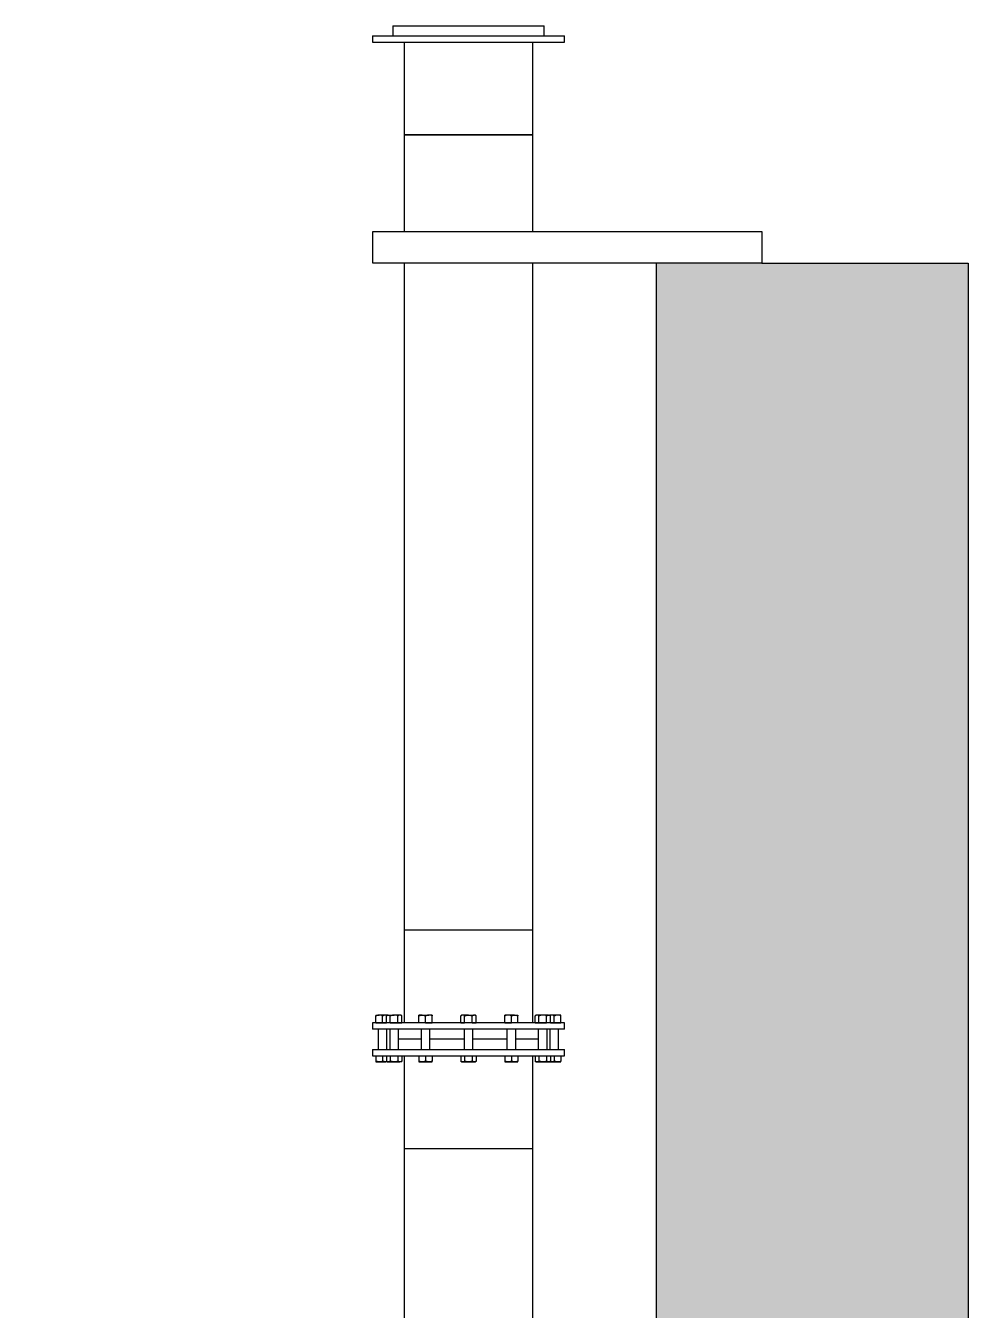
# Model space of a CAD drawing. Header units: inches. Extents: x 0.9 to 37.1, y -8.4 to 11.7.
# Drawn here: x 23.203 to 24.175, y 8.592 to 9.916 of the extents above; entities that cross this region are included whole.
import ezdxf

# ---------------------------------------------------------------- set-up
doc = ezdxf.new("R2010")
doc.units = ezdxf.units.IN
doc.header["$MEASUREMENT"] = 0

msp = doc.modelspace()

# ---------------------------------------------------------------- hatches: boundary and pattern name
h = msp.add_hatch()
h.set_pattern_fill('AR-CONC', color=256, scale=0.01)
h.set_pattern_definition([(50, (0, 0), (0.07172602, -0.00627521), [0.0075, -0.0825]), (355, (0, 0), (-0.01387513, 0.07521921), [0.006, -0.066]), (100.45144, (0.00598, -0.00052), (0.05785088, 0.068944), [0.00637402, -0.07011421]), (46.1842, (0, 0.02), (0.10672413, -0.01655193), [0.01125, -0.12375]), (96.63564, (0.00889, 0.01862), (0.0934662, 0.09741186), [0.00956103, -0.10517138]), (351.18416, (0, 0.02), (0.0934662, 0.09741186), [0.009, -0.099]), (21, (0.01, 0.015), (0.0596907, -0.04026189), [0.0075, -0.0825]), (326, (0.01, 0.015), (0.02433153, 0.072515), [0.006, -0.066]), (71.45144, (0.014974, 0.011645), (0.08402224, 0.03225312), [0.00637402, -0.07011421]), (37.5, (0, 0), (0.001215986, 0.033289385), [0, -0.0652, 0, -0.067, 0, -0.06625]), (7.5, (0, 0), (0.026306954, 0.03944117), [0, -0.0382, 0, -0.0637, 0, -0.02525]), (327.5, (-0.0223, 0), (0.053382244, -0.002255487), [0, -0.025, 0, -0.078, 0, -0.1035]), (317.5, (-0.0323, 0), (0.05831862, 0.0100105), [0, -0.0325, 0, -0.0518, 0, -0.0735])])
h.paths.add_polyline_path([(24.1749, 9.6714), (23.9618, 9.6714), (23.8533, 9.6714), (23.8533, 7.4945), (23.8533, 7.4841), (23.8533, 7.3697), (23.8533, 7.3649), (23.8485, 7.3649), (23.4702, 7.3649), (23.2027, 7.3649), (23.2027, 7.267), (24.1749, 7.267)])

# ---------------------------------------------------------------- linework, layer by layer
at = {"color": 7, "linetype": 'Continuous', "lineweight": 25}
for p, q in [((23.5812, 9.9163), (23.5812, 9.9059)), ((23.5812, 9.9163), (23.6593, 9.9163)), ((23.6593, 9.9163), (23.7374, 9.9163)), ((23.7374, 9.9059), (23.7374, 9.9163)), ((23.5604, 9.9059), (23.5604, 9.8993)), ((23.5604, 9.9059), (23.6593, 9.9059)), ((23.5604, 9.8993), (23.6593, 9.8993)), ((23.5929, 9.8993), (23.5929, 9.8038)), ((23.6593, 9.9059), (23.7583, 9.9059)), ((23.6593, 9.8993), (23.7583, 9.8993)), ((23.7257, 9.8038), (23.7257, 9.8993)), ((23.7583, 9.8993), (23.7583, 9.9059)), ((23.5929, 9.8038), (23.5929, 9.704)), ((23.5929, 9.8038), (23.6593, 9.8038)), ((23.7257, 9.8038), (23.5929, 9.8038)), ((23.6593, 9.8038), (23.7257, 9.8038)), ((23.7257, 9.704), (23.7257, 9.8038)), ((23.5929, 9.6714), (23.5929, 8.9836)), ((23.7257, 8.9836), (23.7257, 9.6714)), ((23.5929, 8.9836), (23.5929, 8.888)), ((23.6593, 8.9836), (23.5929, 8.9836)), ((23.7257, 8.9836), (23.5929, 8.9836)), ((23.7257, 8.9836), (23.6593, 8.9836)), ((23.7257, 8.888), (23.7257, 8.9836)), ((23.5639, 8.8961), (23.5674, 8.8961)), ((23.5639, 8.8882), (23.5639, 8.8952)), ((23.5742, 8.8961), (23.5674, 8.8961)), ((23.5708, 8.8882), (23.5708, 8.8952)), ((23.5758, 8.8961), (23.5742, 8.8961)), ((23.5758, 8.8961), (23.5748, 8.8952)), ((23.5748, 8.8882), (23.5748, 8.8952)), ((23.5767, 8.8961), (23.5758, 8.8961)), ((23.5767, 8.8961), (23.5826, 8.8961)), ((23.5787, 8.8882), (23.5787, 8.8952)), ((23.5886, 8.8961), (23.5826, 8.8961)), ((23.5866, 8.8882), (23.5866, 8.8952)), ((23.5895, 8.8961), (23.5886, 8.8961)), ((23.5905, 8.8952), (23.5895, 8.8961)), ((23.5905, 8.8882), (23.5905, 8.8952)), ((23.6116, 8.8961), (23.6082, 8.8961)), ((23.6082, 8.8882), (23.6082, 8.8952)), ((23.6116, 8.8961), (23.6185, 8.8961)), ((23.6151, 8.8882), (23.6151, 8.8952)), ((23.6219, 8.8961), (23.6185, 8.8961)), ((23.6219, 8.8882), (23.6219, 8.8952)), ((23.6525, 8.8961), (23.6514, 8.8952)), ((23.6514, 8.8882), (23.6514, 8.8952)), ((23.6534, 8.8961), (23.6525, 8.8961)), ((23.6593, 8.8961), (23.6534, 8.8961)), ((23.6554, 8.8882), (23.6554, 8.8952)), ((23.6593, 8.8961), (23.6652, 8.8961)), ((23.6633, 8.8882), (23.6633, 8.8952)), ((23.6662, 8.8961), (23.6652, 8.8961)), ((23.6672, 8.8952), (23.6662, 8.8961)), ((23.6672, 8.8882), (23.6672, 8.8952)), ((23.7002, 8.8961), (23.6968, 8.8961)), ((23.6968, 8.8882), (23.6968, 8.8952)), ((23.707, 8.8961), (23.7002, 8.8961)), ((23.7036, 8.8882), (23.7036, 8.8952)), ((23.707, 8.8961), (23.7104, 8.8961)), ((23.7104, 8.8882), (23.7104, 8.8952)), ((23.7292, 8.8961), (23.7281, 8.8952)), ((23.7281, 8.8882), (23.7281, 8.8952)), ((23.7301, 8.8961), (23.7292, 8.8961)), ((23.736, 8.8961), (23.7301, 8.8961)), ((23.7321, 8.8882), (23.7321, 8.8952)), ((23.7419, 8.8961), (23.736, 8.8961)), ((23.7399, 8.8882), (23.7399, 8.8952)), ((23.7419, 8.8961), (23.7428, 8.8961)), ((23.7439, 8.8952), (23.7428, 8.8961)), ((23.7444, 8.8961), (23.7428, 8.8961)), ((23.7444, 8.8961), (23.743, 8.8959)), ((23.7439, 8.8882), (23.7439, 8.8952)), ((23.7513, 8.8961), (23.7444, 8.8961)), ((23.7479, 8.8882), (23.7479, 8.8952)), ((23.7547, 8.8961), (23.7513, 8.8961)), ((23.7547, 8.8882), (23.7547, 8.8952)), ((23.5604, 8.888), (23.5604, 8.8815)), ((23.7583, 8.888), (23.5604, 8.888)), ((23.7583, 8.8815), (23.5604, 8.8815)), ((23.5639, 8.8882), (23.5639, 8.888)), ((23.5639, 8.8882), (23.5674, 8.8882)), ((23.5662, 8.8815), (23.5662, 8.8606)), ((23.5674, 8.8882), (23.5708, 8.8882)), ((23.5708, 8.8882), (23.5742, 8.8882)), ((23.5742, 8.8882), (23.5748, 8.8882)), ((23.5767, 8.8882), (23.5748, 8.8882)), ((23.5753, 8.8606), (23.5753, 8.8815)), ((23.5758, 8.8882), (23.5758, 8.888)), ((23.5787, 8.8882), (23.5767, 8.8882)), ((23.5781, 8.8815), (23.5781, 8.8606)), ((23.5787, 8.8882), (23.5826, 8.8882)), ((23.5826, 8.8882), (23.5866, 8.8882)), ((23.5866, 8.8882), (23.5886, 8.8882)), ((23.5872, 8.8606), (23.5872, 8.8815)), ((23.5886, 8.8882), (23.5905, 8.8882)), ((23.5895, 8.888), (23.5895, 8.8882)), ((23.6082, 8.8882), (23.6082, 8.888)), ((23.6116, 8.8882), (23.6082, 8.8882)), ((23.6105, 8.8815), (23.6105, 8.8606)), ((23.6151, 8.8882), (23.6116, 8.8882)), ((23.6151, 8.8882), (23.6185, 8.8882)), ((23.6185, 8.8882), (23.6219, 8.8882)), ((23.6196, 8.8606), (23.6196, 8.8815)), ((23.6219, 8.888), (23.6219, 8.8882)), ((23.6514, 8.8882), (23.6534, 8.8882)), ((23.6525, 8.8882), (23.6525, 8.888)), ((23.6534, 8.8882), (23.6554, 8.8882)), ((23.6548, 8.8815), (23.6548, 8.8606)), ((23.6593, 8.8882), (23.6554, 8.8882)), ((23.6633, 8.8882), (23.6593, 8.8882)), ((23.6633, 8.8882), (23.6652, 8.8882)), ((23.6639, 8.8606), (23.6639, 8.8815)), ((23.6652, 8.8882), (23.6672, 8.8882)), ((23.6662, 8.888), (23.6662, 8.8882)), ((23.6968, 8.8882), (23.6968, 8.888)), ((23.6968, 8.8882), (23.7002, 8.8882)), ((23.699, 8.8815), (23.699, 8.8606)), ((23.7002, 8.8882), (23.7036, 8.8882)), ((23.707, 8.8882), (23.7036, 8.8882)), ((23.7104, 8.8882), (23.707, 8.8882)), ((23.7082, 8.8606), (23.7082, 8.8815)), ((23.7104, 8.888), (23.7104, 8.8882)), ((23.7281, 8.8882), (23.7301, 8.8882)), ((23.7292, 8.8882), (23.7292, 8.888)), ((23.7301, 8.8882), (23.7321, 8.8882)), ((23.7314, 8.8815), (23.7314, 8.8606)), ((23.7321, 8.8882), (23.736, 8.8882)), ((23.736, 8.8882), (23.7399, 8.8882)), ((23.7419, 8.8882), (23.7399, 8.8882)), ((23.7406, 8.8606), (23.7406, 8.8815)), ((23.7439, 8.8882), (23.7419, 8.8882)), ((23.7428, 8.888), (23.7428, 8.8882)), ((23.7433, 8.8815), (23.7433, 8.8606)), ((23.7439, 8.8882), (23.7444, 8.8882)), ((23.7444, 8.8882), (23.7479, 8.8882)), ((23.7479, 8.8882), (23.7513, 8.8882)), ((23.7513, 8.8882), (23.7547, 8.8882)), ((23.7524, 8.8606), (23.7524, 8.8815)), ((23.7547, 8.888), (23.7547, 8.8882)), ((23.7583, 8.8815), (23.7583, 8.888)), ((23.6105, 8.8711), (23.5872, 8.8711)), ((23.6548, 8.8711), (23.6196, 8.8711)), ((23.699, 8.8711), (23.6639, 8.8711)), ((23.7314, 8.8711), (23.7082, 8.8711)), ((23.5604, 8.8606), (23.5604, 8.8541)), ((23.5604, 8.8606), (23.7583, 8.8606)), ((23.5604, 8.8541), (23.7583, 8.8541)), ((23.5639, 8.8541), (23.5639, 8.8485)), ((23.5708, 8.8541), (23.5708, 8.8485)), ((23.5748, 8.8541), (23.5748, 8.8485)), ((23.5787, 8.8541), (23.5787, 8.8485)), ((23.5866, 8.8541), (23.5866, 8.8485)), ((23.5905, 8.8541), (23.5905, 8.8485)), ((23.5929, 8.8541), (23.5929, 8.7586)), ((23.6082, 8.8541), (23.6082, 8.8485)), ((23.6151, 8.8541), (23.6151, 8.8485)), ((23.6219, 8.8541), (23.6219, 8.8485)), ((23.6514, 8.8541), (23.6514, 8.8485)), ((23.6554, 8.8541), (23.6554, 8.8485)), ((23.6633, 8.8541), (23.6633, 8.8485)), ((23.6672, 8.8541), (23.6672, 8.8485)), ((23.6968, 8.8541), (23.6968, 8.8485)), ((23.7036, 8.8541), (23.7036, 8.8485)), ((23.7104, 8.8541), (23.7104, 8.8485)), ((23.7257, 8.7586), (23.7257, 8.8541)), ((23.7281, 8.8541), (23.7281, 8.8485)), ((23.7321, 8.8541), (23.7321, 8.8485)), ((23.7399, 8.8541), (23.7399, 8.8485)), ((23.7439, 8.8541), (23.7439, 8.8485)), ((23.7479, 8.8541), (23.7479, 8.8485)), ((23.7547, 8.8541), (23.7547, 8.8485)), ((23.7583, 8.8541), (23.7583, 8.8606)), ((23.5639, 8.8478), (23.5674, 8.8478)), ((23.5674, 8.8478), (23.5742, 8.8478)), ((23.5756, 8.848), (23.5742, 8.8478)), ((23.5758, 8.8478), (23.5742, 8.8478)), ((23.5748, 8.8485), (23.5758, 8.8478)), ((23.5758, 8.8478), (23.5767, 8.8478)), ((23.5767, 8.8478), (23.5826, 8.8478)), ((23.5826, 8.8478), (23.5886, 8.8478)), ((23.5895, 8.8478), (23.5886, 8.8478)), ((23.5895, 8.8478), (23.5905, 8.8485)), ((23.6082, 8.8478), (23.6116, 8.8478)), ((23.6116, 8.8478), (23.6185, 8.8478)), ((23.6185, 8.8478), (23.6219, 8.8478)), ((23.6514, 8.8485), (23.6525, 8.8478)), ((23.6525, 8.8478), (23.6534, 8.8478)), ((23.6534, 8.8478), (23.6593, 8.8478)), ((23.6593, 8.8478), (23.6652, 8.8478)), ((23.6652, 8.8478), (23.6662, 8.8478)), ((23.6662, 8.8478), (23.6672, 8.8485)), ((23.6968, 8.8478), (23.7002, 8.8478)), ((23.7002, 8.8478), (23.707, 8.8478)), ((23.707, 8.8478), (23.7104, 8.8478)), ((23.7281, 8.8485), (23.7292, 8.8478)), ((23.7292, 8.8478), (23.7301, 8.8478)), ((23.7301, 8.8478), (23.736, 8.8478)), ((23.736, 8.8478), (23.7419, 8.8478)), ((23.7419, 8.8478), (23.7428, 8.8478)), ((23.7428, 8.8478), (23.7439, 8.8485)), ((23.7428, 8.8478), (23.7444, 8.8478)), ((23.7444, 8.8478), (23.7513, 8.8478)), ((23.7513, 8.8478), (23.7547, 8.8478)), ((23.5929, 8.7586), (23.5929, 7.9384)), ((23.5929, 8.7586), (23.7257, 8.7586)), ((23.7257, 7.9384), (23.7257, 8.7586))]:
    msp.add_line(p, q, dxfattribs=at)
for p, q in [((23.5606, 9.6714), (23.5606, 9.704)), ((23.5606, 9.704), (23.5929, 9.704)), ((23.5929, 9.704), (23.9618, 9.704)), ((23.9618, 9.704), (23.9618, 9.6714)), ((23.5929, 9.6714), (23.5606, 9.6714)), ((23.9618, 9.6714), (23.5929, 9.6714)), ((23.8533, 7.4945), (23.8533, 9.6714)), ((23.9618, 9.6714), (24.1749, 9.6714)), ((24.1749, 9.6714), (24.1749, 7.267))]:
    msp.add_line(p, q)
for points, knots in [([(23.5674, 8.8961), (23.5669, 8.896), (23.5659, 8.896), (23.5648, 8.8956), (23.5641, 8.8953), (23.5639, 8.8952)], [0, 0, 0, 0, 0.406045, 0.826762, 1, 1, 1, 1]), ([(23.5639, 8.8961), (23.5639, 8.8961), (23.5639, 8.8961), (23.5639, 8.8959), (23.5639, 8.8956), (23.5639, 8.8953), (23.5639, 8.8952)], [0, 0, 0, 0, 0.066254, 0.434887, 0.81404, 1, 1, 1, 1]), ([(23.5708, 8.8952), (23.5703, 8.8954), (23.5692, 8.8959), (23.568, 8.8961), (23.5674, 8.8961), (23.5674, 8.8961)], [0, 0, 0, 0, 0.484195, 0.986027, 1, 1, 1, 1]), ([(23.5742, 8.8961), (23.5737, 8.896), (23.5727, 8.896), (23.5716, 8.8956), (23.571, 8.8953), (23.5708, 8.8952)], [0, 0, 0, 0, 0.406045, 0.826762, 1, 1, 1, 1]), ([(23.5756, 8.8959), (23.5751, 8.896), (23.5747, 8.8961), (23.5742, 8.8961), (23.5742, 8.8961)], [0, 0, 0, 0, 0.964532, 1, 1, 1, 1]), ([(23.5748, 8.8952), (23.5749, 8.8953), (23.5753, 8.8956), (23.576, 8.896), (23.5765, 8.896), (23.5767, 8.8961)], [0, 0, 0, 0, 0.265471, 0.628079, 1, 1, 1, 1]), ([(23.5767, 8.8961), (23.5768, 8.8961), (23.5771, 8.8961), (23.5776, 8.8959), (23.5782, 8.8956), (23.5786, 8.8953), (23.5787, 8.8952)], [0, 0, 0, 0, 0.066254, 0.434887, 0.81404, 1, 1, 1, 1]), ([(23.5826, 8.8961), (23.5821, 8.896), (23.581, 8.896), (23.5797, 8.8956), (23.5789, 8.8953), (23.5787, 8.8952)], [0, 0, 0, 0, 0.4060447, 0.8267624, 1, 1, 1, 1]), ([(23.5866, 8.8952), (23.586, 8.8954), (23.5847, 8.8959), (23.5834, 8.8961), (23.5827, 8.8961), (23.5826, 8.8961)], [0, 0, 0, 0, 0.484195, 0.986027, 1, 1, 1, 1]), ([(23.5886, 8.8961), (23.5883, 8.896), (23.5877, 8.896), (23.5871, 8.8956), (23.5867, 8.8953), (23.5866, 8.8952)], [0, 0, 0, 0, 0.406045, 0.826762, 1, 1, 1, 1]), ([(23.5905, 8.8952), (23.5902, 8.8954), (23.5896, 8.8959), (23.5889, 8.8961), (23.5886, 8.8961), (23.5886, 8.8961)], [0, 0, 0, 0, 0.4841952, 0.9860274, 1, 1, 1, 1]), ([(23.6082, 8.8952), (23.6085, 8.8953), (23.6092, 8.8956), (23.6103, 8.896), (23.6112, 8.896), (23.6116, 8.8961)], [0, 0, 0, 0, 0.265471, 0.628079, 1, 1, 1, 1]), ([(23.6082, 8.8952), (23.6082, 8.8954), (23.6082, 8.8959), (23.6082, 8.8961), (23.6082, 8.8961), (23.6082, 8.8961)], [0, 0, 0, 0, 0.484195, 0.986027, 1, 1, 1, 1]), ([(23.6116, 8.8961), (23.6117, 8.8961), (23.6122, 8.8961), (23.6132, 8.8959), (23.6142, 8.8956), (23.6149, 8.8953), (23.6151, 8.8952)], [0, 0, 0, 0, 0.066254, 0.434887, 0.81404, 1, 1, 1, 1]), ([(23.6185, 8.8961), (23.618, 8.896), (23.617, 8.896), (23.6159, 8.8956), (23.6152, 8.8953), (23.6151, 8.8952)], [0, 0, 0, 0, 0.406045, 0.826762, 1, 1, 1, 1]), ([(23.6219, 8.8952), (23.6214, 8.8954), (23.6203, 8.8959), (23.6191, 8.8961), (23.6185, 8.8961), (23.6185, 8.8961)], [0, 0, 0, 0, 0.484195, 0.986027, 1, 1, 1, 1]), ([(23.6219, 8.8961), (23.6219, 8.896), (23.6219, 8.896), (23.6219, 8.8956), (23.6219, 8.8953), (23.6219, 8.8952)], [0, 0, 0, 0, 0.406045, 0.826762, 1, 1, 1, 1]), ([(23.6534, 8.8961), (23.6531, 8.896), (23.6526, 8.896), (23.6519, 8.8956), (23.6515, 8.8953), (23.6514, 8.8952)], [0, 0, 0, 0, 0.406045, 0.826762, 1, 1, 1, 1]), ([(23.6554, 8.8952), (23.6551, 8.8954), (23.6544, 8.8959), (23.6538, 8.8961), (23.6534, 8.8961), (23.6534, 8.8961)], [0, 0, 0, 0, 0.4841952, 0.9860274, 1, 1, 1, 1]), ([(23.6554, 8.8952), (23.6557, 8.8953), (23.6565, 8.8956), (23.6578, 8.896), (23.6588, 8.896), (23.6593, 8.8961)], [0, 0, 0, 0, 0.265471, 0.628079, 1, 1, 1, 1]), ([(23.6593, 8.8961), (23.6594, 8.8961), (23.66, 8.8961), (23.6611, 8.8959), (23.6623, 8.8956), (23.663, 8.8953), (23.6633, 8.8952)], [0, 0, 0, 0, 0.066254, 0.434887, 0.81404, 1, 1, 1, 1]), ([(23.6652, 8.8961), (23.665, 8.896), (23.6644, 8.896), (23.6637, 8.8956), (23.6634, 8.8953), (23.6633, 8.8952)], [0, 0, 0, 0, 0.406045, 0.826762, 1, 1, 1, 1]), ([(23.6672, 8.8952), (23.6669, 8.8954), (23.6663, 8.8959), (23.6656, 8.8961), (23.6653, 8.8961), (23.6652, 8.8961)], [0, 0, 0, 0, 0.484195, 0.986027, 1, 1, 1, 1]), ([(23.7002, 8.8961), (23.6997, 8.896), (23.6987, 8.896), (23.6976, 8.8956), (23.6969, 8.8953), (23.6968, 8.8952)], [0, 0, 0, 0, 0.4060447, 0.8267624, 1, 1, 1, 1]), ([(23.6968, 8.8952), (23.6968, 8.8954), (23.6968, 8.8959), (23.6968, 8.8961), (23.6968, 8.8961), (23.6968, 8.8961)], [0, 0, 0, 0, 0.484195, 0.986027, 1, 1, 1, 1]), ([(23.7036, 8.8952), (23.7031, 8.8954), (23.702, 8.8959), (23.7008, 8.8961), (23.7002, 8.8961), (23.7002, 8.8961)], [0, 0, 0, 0, 0.484195, 0.986027, 1, 1, 1, 1]), ([(23.7036, 8.8952), (23.7039, 8.8953), (23.7046, 8.8956), (23.7057, 8.896), (23.7066, 8.896), (23.707, 8.8961)], [0, 0, 0, 0, 0.265471, 0.628079, 1, 1, 1, 1]), ([(23.707, 8.8961), (23.7071, 8.8961), (23.7076, 8.8961), (23.7086, 8.8959), (23.7096, 8.8956), (23.7102, 8.8953), (23.7104, 8.8952)], [0, 0, 0, 0, 0.066254, 0.434887, 0.81404, 1, 1, 1, 1]), ([(23.7104, 8.8961), (23.7104, 8.896), (23.7104, 8.896), (23.7104, 8.8956), (23.7104, 8.8953), (23.7104, 8.8952)], [0, 0, 0, 0, 0.4060447, 0.8267624, 1, 1, 1, 1]), ([(23.7301, 8.8961), (23.7298, 8.896), (23.7292, 8.896), (23.7286, 8.8956), (23.7282, 8.8953), (23.7281, 8.8952)], [0, 0, 0, 0, 0.406045, 0.826762, 1, 1, 1, 1]), ([(23.7321, 8.8952), (23.7318, 8.8954), (23.7311, 8.8959), (23.7304, 8.8961), (23.7301, 8.8961), (23.7301, 8.8961)], [0, 0, 0, 0, 0.484195, 0.986027, 1, 1, 1, 1]), ([(23.736, 8.8961), (23.7355, 8.896), (23.7343, 8.896), (23.733, 8.8956), (23.7323, 8.8953), (23.7321, 8.8952)], [0, 0, 0, 0, 0.4060447, 0.8267624, 1, 1, 1, 1]), ([(23.7399, 8.8952), (23.7393, 8.8954), (23.7381, 8.8959), (23.7367, 8.8961), (23.736, 8.8961), (23.736, 8.8961)], [0, 0, 0, 0, 0.484195, 0.986027, 1, 1, 1, 1]), ([(23.7399, 8.8952), (23.7401, 8.8953), (23.7405, 8.8956), (23.7412, 8.896), (23.7417, 8.896), (23.7419, 8.8961)], [0, 0, 0, 0, 0.265471, 0.628079, 1, 1, 1, 1]), ([(23.7419, 8.8961), (23.742, 8.8961), (23.7423, 8.8961), (23.7428, 8.8959), (23.7434, 8.8956), (23.7438, 8.8953), (23.7439, 8.8952)], [0, 0, 0, 0, 0.066254, 0.434887, 0.81404, 1, 1, 1, 1]), ([(23.7479, 8.8952), (23.7473, 8.8954), (23.7463, 8.8959), (23.7451, 8.8961), (23.7445, 8.8961), (23.7444, 8.8961)], [0, 0, 0, 0, 0.484195, 0.986027, 1, 1, 1, 1]), ([(23.7513, 8.8961), (23.7508, 8.896), (23.7498, 8.896), (23.7487, 8.8956), (23.7481, 8.8953), (23.7479, 8.8952)], [0, 0, 0, 0, 0.4060447, 0.8267624, 1, 1, 1, 1]), ([(23.7547, 8.8952), (23.7542, 8.8954), (23.7531, 8.8959), (23.7519, 8.8961), (23.7513, 8.8961), (23.7513, 8.8961)], [0, 0, 0, 0, 0.484195, 0.986027, 1, 1, 1, 1]), ([(23.7547, 8.8952), (23.7547, 8.8953), (23.7547, 8.8956), (23.7547, 8.896), (23.7547, 8.896), (23.7547, 8.8961)], [0, 0, 0, 0, 0.265471, 0.628079, 1, 1, 1, 1]), ([(23.5674, 8.8478), (23.5673, 8.8478), (23.5667, 8.8479), (23.5655, 8.848), (23.5645, 8.8483), (23.5639, 8.8485)], [0, 0, 0, 0, 0.070106, 0.530793, 1, 1, 1, 1]), ([(23.5639, 8.8485), (23.5639, 8.8483), (23.5639, 8.8481), (23.5639, 8.8479), (23.5639, 8.8479), (23.5639, 8.8478)], [0, 0, 0, 0, 0.380593, 0.764784, 1, 1, 1, 1]), ([(23.5708, 8.8485), (23.5702, 8.8483), (23.5691, 8.8479), (23.5679, 8.8479), (23.5674, 8.8478)], [0, 0, 0, 0, 0.495458, 1, 1, 1, 1]), ([(23.5742, 8.8478), (23.5741, 8.8478), (23.5735, 8.8479), (23.5723, 8.848), (23.5713, 8.8483), (23.5708, 8.8485)], [0, 0, 0, 0, 0.070106, 0.530793, 1, 1, 1, 1]), ([(23.5767, 8.8478), (23.5765, 8.8479), (23.5759, 8.8479), (23.5753, 8.8482), (23.5749, 8.8484), (23.5748, 8.8485)], [0, 0, 0, 0, 0.389448, 0.784719, 1, 1, 1, 1]), ([(23.5787, 8.8485), (23.5785, 8.8483), (23.578, 8.8481), (23.5773, 8.8479), (23.5769, 8.8479), (23.5767, 8.8478)], [0, 0, 0, 0, 0.380593, 0.764784, 1, 1, 1, 1]), ([(23.5826, 8.8478), (23.5826, 8.8478), (23.5818, 8.8479), (23.5805, 8.848), (23.5793, 8.8483), (23.5787, 8.8485)], [0, 0, 0, 0, 0.070106, 0.530793, 1, 1, 1, 1]), ([(23.5866, 8.8485), (23.5859, 8.8483), (23.5847, 8.8479), (23.5833, 8.8479), (23.5826, 8.8478)], [0, 0, 0, 0, 0.495458, 1, 1, 1, 1]), ([(23.5886, 8.8478), (23.5885, 8.8478), (23.5882, 8.8479), (23.5875, 8.848), (23.5869, 8.8483), (23.5866, 8.8485)], [0, 0, 0, 0, 0.070106, 0.530793, 1, 1, 1, 1]), ([(23.5905, 8.8485), (23.5902, 8.8483), (23.5896, 8.8479), (23.5889, 8.8479), (23.5886, 8.8478)], [0, 0, 0, 0, 0.495458, 1, 1, 1, 1]), ([(23.6116, 8.8478), (23.6112, 8.8479), (23.6103, 8.8479), (23.6091, 8.8482), (23.6085, 8.8484), (23.6082, 8.8485)], [0, 0, 0, 0, 0.389448, 0.784719, 1, 1, 1, 1]), ([(23.6082, 8.8485), (23.6082, 8.8483), (23.6082, 8.8479), (23.6082, 8.8479), (23.6082, 8.8478)], [0, 0, 0, 0, 0.495458, 1, 1, 1, 1]), ([(23.6151, 8.8485), (23.6146, 8.8483), (23.6138, 8.8481), (23.6126, 8.8479), (23.6119, 8.8479), (23.6116, 8.8478)], [0, 0, 0, 0, 0.380593, 0.764784, 1, 1, 1, 1]), ([(23.6185, 8.8478), (23.6184, 8.8478), (23.6178, 8.8479), (23.6166, 8.848), (23.6156, 8.8483), (23.6151, 8.8485)], [0, 0, 0, 0, 0.0701057, 0.5307925, 1, 1, 1, 1]), ([(23.6219, 8.8485), (23.6213, 8.8483), (23.6202, 8.8479), (23.6191, 8.8479), (23.6185, 8.8478)], [0, 0, 0, 0, 0.495458, 1, 1, 1, 1]), ([(23.6219, 8.8478), (23.6219, 8.8478), (23.6219, 8.8479), (23.6219, 8.848), (23.6219, 8.8483), (23.6219, 8.8485)], [0, 0, 0, 0, 0.070106, 0.530793, 1, 1, 1, 1]), ([(23.6534, 8.8478), (23.6534, 8.8478), (23.653, 8.8479), (23.6523, 8.848), (23.6517, 8.8483), (23.6514, 8.8485)], [0, 0, 0, 0, 0.070106, 0.530793, 1, 1, 1, 1]), ([(23.6554, 8.8485), (23.6551, 8.8483), (23.6544, 8.8479), (23.6537, 8.8479), (23.6534, 8.8478)], [0, 0, 0, 0, 0.495458, 1, 1, 1, 1]), ([(23.6593, 8.8478), (23.6588, 8.8479), (23.6578, 8.8479), (23.6564, 8.8482), (23.6557, 8.8484), (23.6554, 8.8485)], [0, 0, 0, 0, 0.389448, 0.784719, 1, 1, 1, 1]), ([(23.6633, 8.8485), (23.6628, 8.8483), (23.6618, 8.8481), (23.6605, 8.8479), (23.6596, 8.8479), (23.6593, 8.8478)], [0, 0, 0, 0, 0.3805935, 0.7647842, 1, 1, 1, 1]), ([(23.6652, 8.8478), (23.6652, 8.8478), (23.6648, 8.8479), (23.6642, 8.848), (23.6636, 8.8483), (23.6633, 8.8485)], [0, 0, 0, 0, 0.070106, 0.530793, 1, 1, 1, 1]), ([(23.6672, 8.8485), (23.6669, 8.8483), (23.6662, 8.8479), (23.6656, 8.8479), (23.6652, 8.8478)], [0, 0, 0, 0, 0.495458, 1, 1, 1, 1]), ([(23.7002, 8.8478), (23.7001, 8.8478), (23.6995, 8.8479), (23.6983, 8.848), (23.6973, 8.8483), (23.6968, 8.8485)], [0, 0, 0, 0, 0.070106, 0.530793, 1, 1, 1, 1]), ([(23.6968, 8.8485), (23.6968, 8.8483), (23.6968, 8.8479), (23.6968, 8.8479), (23.6968, 8.8478)], [0, 0, 0, 0, 0.495458, 1, 1, 1, 1]), ([(23.7036, 8.8485), (23.703, 8.8483), (23.7019, 8.8479), (23.7008, 8.8479), (23.7002, 8.8478)], [0, 0, 0, 0, 0.495458, 1, 1, 1, 1]), ([(23.707, 8.8478), (23.7066, 8.8479), (23.7057, 8.8479), (23.7045, 8.8482), (23.7038, 8.8484), (23.7036, 8.8485)], [0, 0, 0, 0, 0.389448, 0.784719, 1, 1, 1, 1]), ([(23.7104, 8.8485), (23.71, 8.8483), (23.7091, 8.8481), (23.708, 8.8479), (23.7073, 8.8479), (23.707, 8.8478)], [0, 0, 0, 0, 0.380593, 0.764784, 1, 1, 1, 1]), ([(23.7104, 8.8478), (23.7104, 8.8478), (23.7104, 8.8479), (23.7104, 8.848), (23.7104, 8.8483), (23.7104, 8.8485)], [0, 0, 0, 0, 0.070106, 0.530793, 1, 1, 1, 1]), ([(23.7301, 8.8478), (23.73, 8.8478), (23.7297, 8.8479), (23.729, 8.848), (23.7284, 8.8483), (23.7281, 8.8485)], [0, 0, 0, 0, 0.070106, 0.530793, 1, 1, 1, 1]), ([(23.7321, 8.8485), (23.7317, 8.8483), (23.7311, 8.8479), (23.7304, 8.8479), (23.7301, 8.8478)], [0, 0, 0, 0, 0.495458, 1, 1, 1, 1]), ([(23.736, 8.8478), (23.7359, 8.8478), (23.7352, 8.8479), (23.7339, 8.848), (23.7327, 8.8483), (23.7321, 8.8485)], [0, 0, 0, 0, 0.0701057, 0.5307925, 1, 1, 1, 1]), ([(23.7399, 8.8485), (23.7393, 8.8483), (23.738, 8.8479), (23.7367, 8.8479), (23.736, 8.8478)], [0, 0, 0, 0, 0.495458, 1, 1, 1, 1]), ([(23.7419, 8.8478), (23.7417, 8.8479), (23.7411, 8.8479), (23.7405, 8.8482), (23.7401, 8.8484), (23.7399, 8.8485)], [0, 0, 0, 0, 0.389448, 0.784719, 1, 1, 1, 1]), ([(23.7439, 8.8485), (23.7436, 8.8483), (23.7432, 8.8481), (23.7425, 8.8479), (23.7421, 8.8479), (23.7419, 8.8478)], [0, 0, 0, 0, 0.380593, 0.764784, 1, 1, 1, 1]), ([(23.7444, 8.8478), (23.7444, 8.8478), (23.7439, 8.8478), (23.7434, 8.8479), (23.7431, 8.848)], [0, 0, 0, 0, 0.175224, 1, 1, 1, 1]), ([(23.7479, 8.8485), (23.7473, 8.8483), (23.7462, 8.8479), (23.745, 8.8479), (23.7444, 8.8478)], [0, 0, 0, 0, 0.495458, 1, 1, 1, 1]), ([(23.7513, 8.8478), (23.7512, 8.8478), (23.7506, 8.8479), (23.7494, 8.848), (23.7484, 8.8483), (23.7479, 8.8485)], [0, 0, 0, 0, 0.070106, 0.530793, 1, 1, 1, 1]), ([(23.7547, 8.8485), (23.7541, 8.8483), (23.753, 8.8479), (23.7519, 8.8479), (23.7513, 8.8478)], [0, 0, 0, 0, 0.495458, 1, 1, 1, 1]), ([(23.7547, 8.8478), (23.7547, 8.8479), (23.7547, 8.8479), (23.7547, 8.8482), (23.7547, 8.8484), (23.7547, 8.8485)], [0, 0, 0, 0, 0.389448, 0.784719, 1, 1, 1, 1])]:
    msp.add_open_spline(points, degree=3, knots=knots, dxfattribs=at)

doc.saveas('drawing.dxf')
